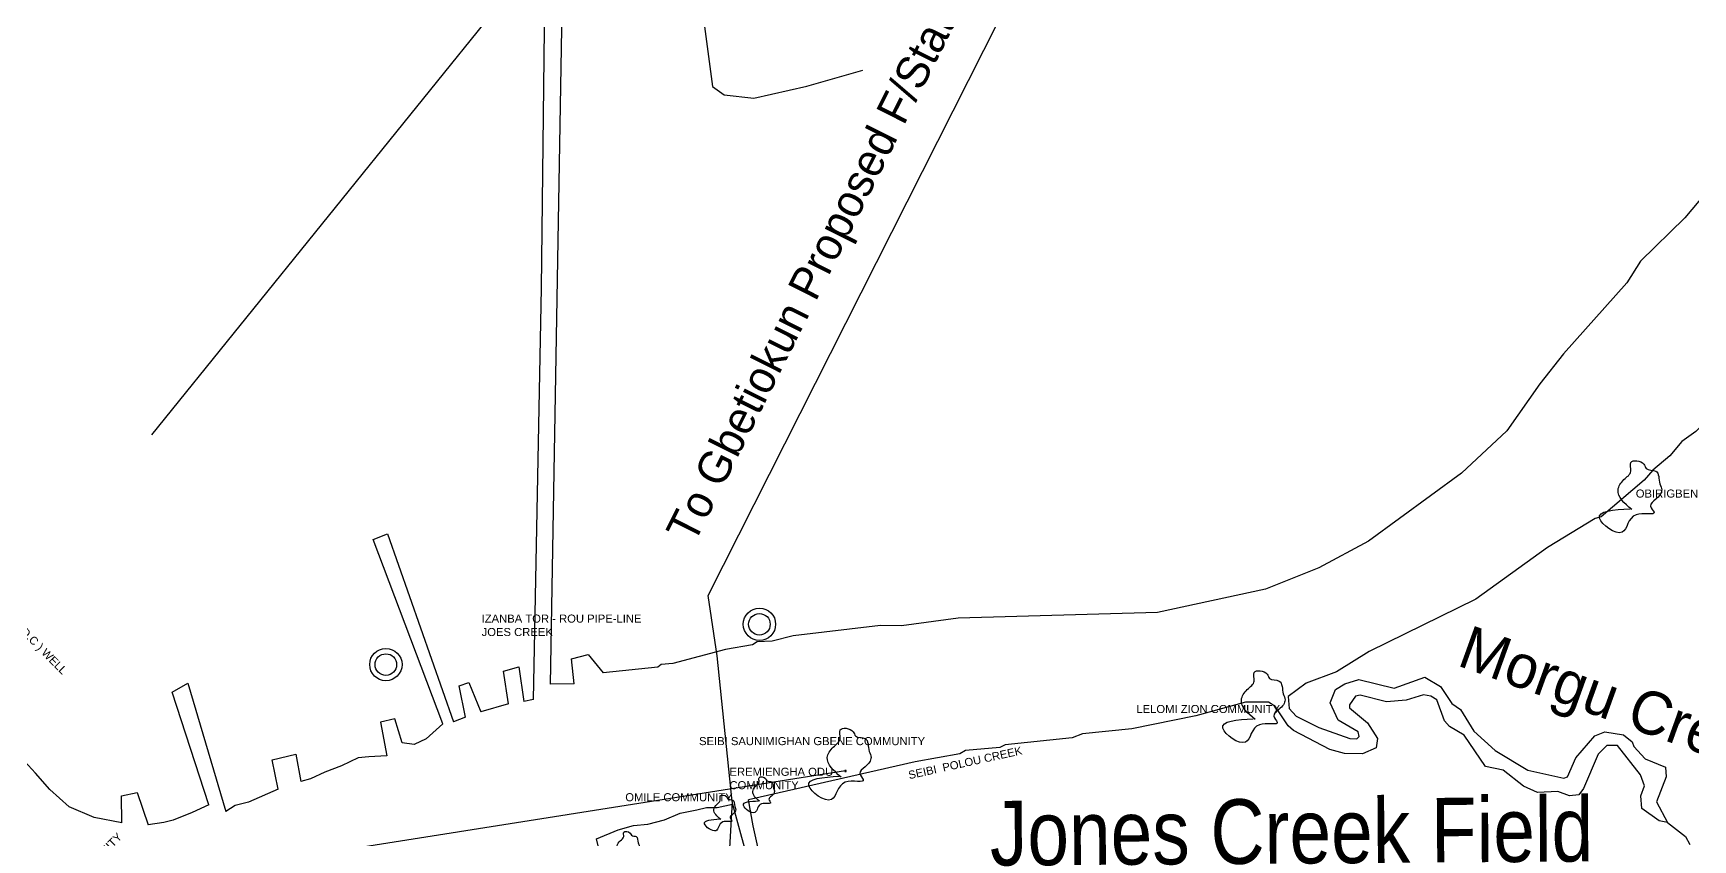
# Model space of a CAD drawing. Header units: metres. Extents: x 321186 to 621985, y 106829 to 204599.
# Drawn here: x 325524 to 333223, y 187379 to 191119 of the extents above; entities that cross this region are included whole.
import ezdxf
from ezdxf.enums import TextEntityAlignment as Align

# ---------------------------------------------------------------- set-up
doc = ezdxf.new("R2010")
doc.units = ezdxf.units.M
doc.header["$MEASUREMENT"] = 0
doc.header["$PDMODE"] = 64
doc.header["$PDSIZE"] = 5
doc.layers.get('0').update_dxf_attribs({"linetype": 'CONTINUOUS'})
for name, color, linetype in [('11', 7, 'CONTINUOUS'), ('17', 7, 'CONTINUOUS'), ('18', 7, 'CONTINUOUS'), ('62', 7, 'CONTINUOUS'), ('8', 7, 'CONTINUOUS'), ('RIG-LOC', 7, 'CONTINUOUS')]:
    doc.layers.add(name, color=color, linetype=linetype)
doc.styles.get("Standard").update_dxf_attribs({"font": 'txt', "height": 0.2})

# ---------------------------------------------------------------- blocks, each defined once
blk = doc.blocks.new('TOWNMR')
at = {"layer": '11', "color": 7, "linetype": 'Continuous'}
for radius in [75, 50]:
    blk.add_circle((0.8, 0.8), radius, dxfattribs=at)

msp = doc.modelspace()

# ---------------------------------------------------------------- linework, layer by layer
for points in [[(332939.1, 188910), (332875.5, 189001.2), (332903.3, 189048.8), (332935.1, 189088.5), (332935.1, 189128.2), (332994.8, 189120.3), (333006.7, 189100.4), (333050.4, 189088.5), (333070.3, 189029), (333078.3, 189001.2), (333050.4, 188957.6), (333026.6, 188925.9), (333042.5, 188898.1), (332959, 188886.2), (332894.5, 188805), (332789.7, 188869.7), (332931.2, 188914)], [(331191.8, 187936.4), (331128.2, 188027.7), (331156, 188075.3), (331187.8, 188115), (331187.8, 188154.6), (331247.4, 188146.7), (331259.4, 188126.9), (331303.1, 188115), (331323, 188055.5), (331330.9, 188027.7), (331303.1, 187984), (331279.2, 187952.3), (331295.1, 187924.5), (331211.7, 187912.6), (331147.2, 187831.5), (331042.4, 187896.2), (331183.8, 187940.4)], [(329271.2, 187669.8), (329207.6, 187761.1), (329235.4, 187808.7), (329267.2, 187848.4), (329267.2, 187888), (329326.9, 187880.1), (329338.8, 187860.3), (329382.5, 187848.4), (329402.4, 187788.8), (329410.4, 187761.1), (329382.5, 187717.4), (329358.7, 187685.7), (329374.6, 187657.9), (329291.1, 187646), (329226.6, 187564.9), (329121.8, 187629.6), (329263.3, 187673.8)], [(328893.1, 187557.6), (328861.3, 187603.3), (328875.2, 187627.1), (328891.1, 187646.9), (328891.1, 187666.7), (328920.9, 187662.8), (328926.9, 187652.9), (328948.7, 187646.9), (328958.7, 187617.1), (328962.6, 187603.3), (328948.7, 187581.4), (328936.8, 187565.6), (328944.7, 187551.7), (328903, 187545.7), (328870.8, 187505.2), (328818.4, 187537.5), (328889.1, 187559.6)], [(328712.9, 187473.5), (328681.1, 187519.1), (328695, 187542.9), (328710.9, 187562.8), (328710.9, 187582.6), (328740.7, 187578.6), (328746.7, 187568.7), (328768.6, 187562.8), (328778.5, 187533), (328782.5, 187519.1), (328768.6, 187497.3), (328756.6, 187481.4), (328764.6, 187467.5), (328722.8, 187461.6), (328690.6, 187421), (328638.2, 187453.4), (328708.9, 187475.5)], [(328265.2, 187304.7), (328233.4, 187350.3), (328247.3, 187374.1), (328263.2, 187393.9), (328263.2, 187413.8), (328293, 187409.8), (328299, 187399.9), (328320.9, 187393.9), (328330.8, 187364.2), (328334.8, 187350.3), (328320.9, 187328.5), (328308.9, 187312.6), (328316.9, 187298.7), (328275.1, 187292.8), (328242.9, 187252.2), (328190.5, 187284.5), (328261.2, 187306.7)]]:
    msp.add_spline(points, degree=3)
at = {"layer": '17', "color": 151, "linetype": 'Continuous'}
for p, q in [((328032.5, 188101.5), (327921.6, 188100.7)), ((328032.5, 188101.5), (327921.6, 188100.7)), ((327728, 188009), (327600.7, 187972.8)), ((327728, 188009), (327600.7, 187972.8)), ((327844.4, 188029.9), (327800.1, 188019.5)), ((327844.4, 188029.9), (327800.1, 188019.5)), ((327528.8, 187947), (327473.4, 187926.5)), ((327528.8, 187947), (327473.4, 187926.5))]:
    msp.add_line(p, q, dxfattribs=at)
for points in [[(334992.7, 191355.2), (334216.1, 190268), (333795.5, 189830.3), (333591.8, 189635.7), (333489.4, 189515.6), (333236.2, 189271.2), (333172.3, 189225.2), (333116.2, 189158.4), (333036.5, 189092.7), (332997.1, 189046.8), (332798, 188876.9), (332770.3, 188868.4), (332549, 188733.5), (332216.7, 188494.2), (331721.3, 188252.5), (331570, 188157.2), (331428.6, 188104.5), (331346.2, 188043.1)], [(334992.7, 191355.2), (334216.1, 190268), (333795.5, 189830.3), (333591.8, 189635.7), (333489.4, 189515.6), (333236.2, 189271.2), (333172.3, 189225.2), (333116.2, 189158.4), (333036.5, 189092.7), (332997.1, 189046.8), (332798, 188876.9), (332770.3, 188868.4), (332549, 188733.5), (332216.7, 188494.2), (331721.3, 188252.5), (331570, 188157.2), (331428.6, 188104.5), (331346.2, 188043.1)], [(333613.7, 190772.4), (333186.2, 190263.1), (332980.4, 190061.5), (332916.6, 189960.9), (332623.3, 189631.3), (332512.2, 189493.4), (332359.4, 189275.5), (332149.3, 189079.1), (331718.1, 188763.1), (331487.2, 188639.3), (331240, 188540.7), (330739.4, 188432), (329815.3, 188406.1), (329551.7, 188370.9), (329453.6, 188373), (329049.1, 188324.3), (328951, 188299.7), (328882, 188297.2), (328860.1, 188283.5), (328734.6, 188261.4), (328491, 188196.6), (328437.6, 188191.3), (328420.6, 188179.9), (328168.5, 188152.2)], [(333613.7, 190772.4), (333186.2, 190263.1), (332980.4, 190061.5), (332916.6, 189960.9), (332623.3, 189631.3), (332512.2, 189493.4), (332359.4, 189275.5), (332149.3, 189079.1), (331718.1, 188763.1), (331487.2, 188639.3), (331240, 188540.7), (330739.4, 188432), (329815.3, 188406.1), (329551.7, 188370.9), (329453.6, 188373), (329049.1, 188324.3), (328951, 188299.7), (328882, 188297.2), (328860.1, 188283.5), (328734.6, 188261.4), (328491, 188196.6), (328437.6, 188191.3), (328420.6, 188179.9), (328168.5, 188152.2)], [(325934.7, 187456.8), (325807.1, 187482.5), (325690.3, 187532.1), (325601, 187612.2), (325533.9, 187687.4), (325466.8, 187762.6), (325421.9, 187837.9), (325377.1, 187903.2), (325326.7, 187973.4), (325304.1, 188033.8), (325303.6, 188104.4), (325286.3, 188190.5)], [(325934.7, 187456.8), (325807.1, 187482.5), (325690.3, 187532.1), (325601, 187612.2), (325533.9, 187687.4), (325466.8, 187762.6), (325421.9, 187837.9), (325377.1, 187903.2), (325326.7, 187973.4), (325304.1, 188033.8), (325303.6, 188104.4), (325286.3, 188190.5)], [(331267, 188009.7), (331254.2, 188017.4), (331147.3, 188016.9), (330917.8, 187953.6), (330619.6, 187893.7), (330391.1, 187870.1), (330344, 187851), (330032.6, 187819), (330008.4, 187806.1), (329847.9, 187792.1), (329822.6, 187777.8), (329615.5, 187740.9), (328841.5, 187564.7)], [(331267, 188009.7), (331254.2, 188017.4), (331147.3, 188016.9), (330917.8, 187953.6), (330619.6, 187893.7), (330391.1, 187870.1), (330344, 187851), (330032.6, 187819), (330008.4, 187806.1), (329847.9, 187792.1), (329822.6, 187777.8), (329615.5, 187740.9), (328841.5, 187564.7)], [(327423.6, 187916.1), (327346.6, 187846.2), (327291.3, 187820.6), (327235.6, 187829)], [(327423.6, 187916.1), (327346.6, 187846.2), (327291.3, 187820.6), (327235.6, 187829)], [(327163.9, 187768), (327080.9, 187763.7), (327031, 187758.3), (326953.6, 187722.5), (326876.2, 187691.7), (326809.8, 187660.9), (326765.4, 187649.2)], [(327163.9, 187768), (327080.9, 187763.7), (327031, 187758.3), (326953.6, 187722.5), (326876.2, 187691.7), (326809.8, 187660.9), (326765.4, 187649.2)], [(326660.2, 187613.2), (326522.1, 187553), (326461.2, 187537.5), (326416.9, 187510.6)], [(326660.2, 187613.2), (326522.1, 187553), (326461.2, 187537.5), (326416.9, 187510.6)], [(328137.3, 187383.7), (328236.8, 187424.8), (328308.8, 187445.5), (328375.3, 187451), (328452.9, 187471.7), (328524.7, 187502.4), (328602.3, 187518.1), (328646.6, 187528.5), (328696.5, 187528.8), (328768.5, 187544.5)], [(328137.3, 187383.7), (328236.8, 187424.8), (328308.8, 187445.5), (328375.3, 187451), (328452.9, 187471.7), (328524.7, 187502.4), (328602.3, 187518.1), (328646.6, 187528.5), (328696.5, 187528.8), (328768.5, 187544.5)], [(326339, 187540.3), (326261.8, 187505.8), (326173.3, 187469.9), (326129, 187459.5), (326056.8, 187447.6)], [(326339, 187540.3), (326261.8, 187505.8), (326173.3, 187469.9), (326129, 187459.5), (326056.8, 187447.6)]]:
    msp.add_lwpolyline(points, dxfattribs=at)
at = {"layer": '18', "color": 143, "linetype": 'Continuous'}
for points in [[(327844.4, 188029.9), (327881, 189936.8), (327900.1, 191540), (327939.1, 193550.3)], [(327844.4, 188029.9), (327881, 189936.8), (327900.1, 191540), (327939.1, 193550.3)], [(328011.2, 193545.7), (327980, 191499.5), (327921.6, 188100.7)], [(328011.2, 193545.7), (327980, 191499.5), (327921.6, 188100.7)], [(328634, 191172.8), (328674.3, 190872.2), (328729.2, 190833.4), (328866.4, 190817.3), (329112.4, 190872.7), (329371.8, 190946.7)], [(328634, 191172.8), (328674.3, 190872.2), (328729.2, 190833.4), (328866.4, 190817.3), (329112.4, 190872.7), (329371.8, 190946.7)], [(327423.6, 187916.1), (327101.5, 188771.3), (327167.9, 188797), (327473.4, 187926.5)], [(327423.6, 187916.1), (327101.5, 188771.3), (327167.9, 188797), (327473.4, 187926.5)], [(328032.5, 188101.5), (328020.6, 188217.4), (328098.1, 188238.1), (328168.5, 188152.2)], [(328032.5, 188101.5), (328020.6, 188217.4), (328098.1, 188238.1), (328168.5, 188152.2)], [(327728, 188009), (327704.8, 188160.1), (327776.8, 188180.8), (327800.1, 188019.5)], [(327728, 188009), (327704.8, 188160.1), (327776.8, 188180.8), (327800.1, 188019.5)], [(326339, 187540.3), (326169, 188063.7), (326240.8, 188104.6), (326416.9, 187510.6)], [(326339, 187540.3), (326169, 188063.7), (326240.8, 188104.6), (326416.9, 187510.6)], [(327528.8, 187947), (327500, 188093.1), (327544.3, 188108.6), (327600.7, 187972.8)], [(327528.8, 187947), (327500, 188093.1), (327544.3, 188108.6), (327600.7, 187972.8)], [(331346.2, 188043.1), (331349.4, 187987.4), (331381.9, 187951.3), (331488, 187899.3), (331631.4, 187848.5), (331663.3, 187847.5), (331674.5, 187857.1), (331670.7, 187879), (331577.6, 187933.4), (331540.1, 188013.1), (331565.4, 188075.9), (331607.7, 188101.5), (331673.1, 188121.8), (331836.7, 188081.7), (331979.6, 188133.2), (332052.2, 188089.8), (332104.5, 188010.9), (332145.1, 187982.9), (332206.2, 187881.8), (332306.1, 187792.7), (332457.3, 187701), (332624.3, 187665.3), (332641.6, 187670.1), (332679.5, 187759), (332768.5, 187861.2), (332814.3, 187879.7), (332900.6, 187865.6), (332941.6, 187832.3), (332948.6, 187811.1), (333001.5, 187754.3), (333095.1, 187716.1), (333098.5, 187671.5), (333054.5, 187554.7), (333105.5, 187459.5), (333066.8, 187467.5), (332985.8, 187523.4), (332982, 187582.3), (332998.4, 187629), (332979.7, 187679.5), (332872.5, 187815.4), (332823.4, 187815.5), (332782.8, 187775.9), (332715.5, 187616.8), (332694, 187587.8), (332651.2, 187583.4), (332596.7, 187602), (332501.5, 187598.2), (332436.4, 187628.1), (332343.1, 187702.1), (332260.2, 187719), (332162.6, 187863.2), (332093.8, 187904), (332071, 187930.6), (332035.2, 188027.7), (332007.4, 188045.2), (331973.5, 188051.3), (331892.7, 188025.9), (331892.7, 188025.9), (331801.6, 188018.2), (331678.8, 188049.2), (331657.9, 188045.2), (331630.2, 188004.9), (331630.5, 187991.3), (331712.8, 187921.7), (331759.1, 187848.7), (331753.4, 187805), (331690.4, 187776.7), (331606.5, 187779.2), (331538.9, 187797.4), (331370.7, 187886), (331345.2, 187907.4), (331282.9, 188000.2), (331267, 188009.7)], [(331346.2, 188043.1), (331349.4, 187987.4), (331381.9, 187951.3), (331488, 187899.3), (331631.4, 187848.5), (331663.3, 187847.5), (331674.5, 187857.1), (331670.7, 187879), (331577.6, 187933.4), (331540.1, 188013.1), (331565.4, 188075.9), (331607.7, 188101.5), (331673.1, 188121.8), (331836.7, 188081.7), (331979.6, 188133.2), (332052.2, 188089.8), (332104.5, 188010.9), (332145.1, 187982.9), (332206.2, 187881.8), (332306.1, 187792.7), (332457.3, 187701), (332624.3, 187665.3), (332641.6, 187670.1), (332679.5, 187759), (332768.5, 187861.2), (332814.3, 187879.7), (332900.6, 187865.6), (332941.6, 187832.3), (332948.6, 187811.1), (333001.5, 187754.3), (333095.1, 187716.1), (333098.5, 187671.5), (333054.5, 187554.7), (333105.5, 187459.5), (333066.8, 187467.5), (332985.8, 187523.4), (332982, 187582.3), (332998.4, 187629), (332979.7, 187679.5), (332872.5, 187815.4), (332823.4, 187815.5), (332782.8, 187775.9), (332715.5, 187616.8), (332694, 187587.8), (332651.2, 187583.4), (332596.7, 187602), (332501.5, 187598.2), (332436.4, 187628.1), (332343.1, 187702.1), (332260.2, 187719), (332162.6, 187863.2), (332093.8, 187904), (332071, 187930.6), (332035.2, 188027.7), (332007.4, 188045.2), (331973.5, 188051.3), (331892.7, 188025.9), (331892.7, 188025.9), (331801.6, 188018.2), (331678.8, 188049.2), (331657.9, 188045.2), (331630.2, 188004.9), (331630.5, 187991.3), (331712.8, 187921.7), (331759.1, 187848.7), (331753.4, 187805), (331690.4, 187776.7), (331606.5, 187779.2), (331538.9, 187797.4), (331370.7, 187886), (331345.2, 187907.4), (331282.9, 188000.2), (331267, 188009.7)], [(327235.6, 187829), (327201.6, 187939.7), (327135.1, 187924.1), (327163.9, 187768)], [(327235.6, 187829), (327201.6, 187939.7), (327135.1, 187924.1), (327163.9, 187768)], [(326660.2, 187613.2), (326631.6, 187749.2), (326742.3, 187775.1), (326765.4, 187649.2)], [(326660.2, 187613.2), (326631.6, 187749.2), (326742.3, 187775.1), (326765.4, 187649.2)], [(325934.7, 187456.8), (325933.8, 187582.9), (326005.8, 187598.5), (326056.8, 187447.6)], [(325934.7, 187456.8), (325933.8, 187582.9), (326005.8, 187598.5), (326056.8, 187447.6)], [(328768.5, 187544.5), (328853.9, 187227.3), (328889, 186965.3), (328890.1, 186808.9), (328807.8, 186672.1), (328364.8, 186573.2), (328273.9, 186875.3), (328216.7, 187132.1), (328332.9, 187173.3), (328315.9, 187223.6), (328183, 187192.4), (328137.3, 187383.7)], [(328768.5, 187544.5), (328853.9, 187227.3), (328889, 186965.3), (328890.1, 186808.9), (328807.8, 186672.1), (328364.8, 186573.2), (328273.9, 186875.3), (328216.7, 187132.1), (328332.9, 187173.3), (328315.9, 187223.6), (328183, 187192.4), (328137.3, 187383.7)], [(329366.1, 185354.5), (328703.5, 185713.1), (328845, 186107.5), (329178.7, 185978.7), (329200.4, 186049.4), (328505.3, 186301.9), (328398.4, 186523), (328797.2, 186611.5), (328946.7, 186642.8), (328968.4, 186723.7), (329351.8, 186625.5), (329367.9, 186696.2), (328973.4, 186799.4), (328972.4, 186940.6), (328915, 187212.6), (328863.5, 187444.3), (328841.5, 187564.7)], [(329366.1, 185354.5), (328703.5, 185713.1), (328845, 186107.5), (329178.7, 185978.7), (329200.4, 186049.4), (328505.3, 186301.9), (328398.4, 186523), (328797.2, 186611.5), (328946.7, 186642.8), (328968.4, 186723.7), (329351.8, 186625.5), (329367.9, 186696.2), (328973.4, 186799.4), (328972.4, 186940.6), (328915, 187212.6), (328863.5, 187444.3), (328841.5, 187564.7)], [(333105.5, 187459.5), (333188.8, 187393.9), (333208.6, 187356.5)], [(333105.5, 187459.5), (333188.8, 187393.9), (333208.6, 187356.5)]]:
    msp.add_lwpolyline(points, dxfattribs=at)
at = {"layer": '8', "color": 1, "linetype": 'Continuous'}
for points in [[(328766.2, 187557), (328696, 188231.6), (328655.5, 188511), (330786, 192725.6), (330391, 193640.3)], [(328766.2, 187557), (328696, 188231.6), (328655.5, 188511), (330786, 192725.6), (330391, 193640.3)], [(328766.2, 187557), (328699.1, 186390.8), (330436.8, 185294.4), (331765.8, 184528.9), (333125.4, 183143.8), (333296.8, 182852.8), (333394, 182066.9), (333628.4, 180376), (333804.6, 179531), (334217.9, 178508.8), (334602.9, 177796.3), (334997.8, 177256.6), (335765.4, 176177.2), (336006.4, 175428), (336611.5, 173179.4), (336721.4, 172441.2), (336887.9, 170946.1), (336778.8, 169634.3), (336680.4, 169076.2)], [(328766.2, 187557), (328699.1, 186390.8), (330436.8, 185294.4), (331765.8, 184528.9), (333125.4, 183143.8), (333296.8, 182852.8), (333394, 182066.9), (333628.4, 180376), (333804.6, 179531), (334217.9, 178508.8), (334602.9, 177796.3), (334997.8, 177256.6), (335765.4, 176177.2), (336006.4, 175428), (336611.5, 173179.4), (336721.4, 172441.2), (336887.9, 170946.1), (336778.8, 169634.3), (336680.4, 169076.2)]]:
    msp.add_lwpolyline(points, dxfattribs=at)
at = {"layer": 'RIG-LOC', "color": 3}
for p, q in [((327914, 191535), (326072.2, 189257)), ((329292, 187698), (325699, 187132))]:
    msp.add_line(p, q, dxfattribs=at)
msp.add_point((329292, 187698), dxfattribs=at)

# ---------------------------------------------------------------- block references
at = {"layer": '11', "color": 7, "linetype": 'Continuous'}
for p in [(328891.9, 188377.3), (328891.9, 188377.3), (327159, 188190.4), (327159, 188190.4)]:
    msp.add_blockref('TOWNMR', p, dxfattribs=at)

# ---------------------------------------------------------------- texts
at = {"char_height": 37.325, "width": 5525.486, "attachment_point": 1}
for s, insert, rotation in [('{\\fArial|b0|i0|c0|p34;OBIRIGBENE  COMMUNITY}', (332958, 189002.9), 359.99255), ('{\\fArial|b0|i0|c0|p34;M.P.D.C  ( S.P.D.C ) WELL  }', (325239.4, 188619.6), 314.65531), ('{\\fArial|b0|i0|c0|p34;IZANBA TOR - ROU PIPE-LINE\\PJOES CREEK}', (327604, 188423.1), 359.99255), ('{\\fArial|b0|i0|c0|p34;LELOMI ZION COMMUNITY}', (330641.4, 188003.9), 359.99255), ('{\\fArial|b0|i0|c0|p34;SEIBI SAUNIMIGHAN GBENE COMMUNITY}', (328612.6, 187855.1), 359.99255), ('{\\fArial|b0|i0|c0|p34;SEIBI  POLOU CREEK}', (329579.8, 187696.1), 12.43343), ('{\\fArial|b0|i0|c0|p34;EREMIENGHA ODU \\PCOMMUNITY}', (328753.7, 187712.9), 359.99255), ('{\\fArial|b0|i0|c0|p34;OMILE COMMUNITY}', (328270.4, 187594.9), 359.99255), ('{\\fArial|b0|i0|c0|p34;OKRELEMENE COMMUNITY}', (325418, 186923.1), 44.80499)]:
    msp.add_mtext(s, dxfattribs=dict(at, insert=insert, rotation=rotation))
at = {"layer": '18', "color": 143, "linetype": 'Continuous'}
msp.add_text('Morgu Creek', height=199.747, rotation=340.14562, dxfattribs=at).set_placement((332874.6, 187997.5), align=Align.MIDDLE)
msp.add_text('Morgu Creek', height=199.747, rotation=340.14562, dxfattribs=at).set_placement((332874.6, 187997.5), align=Align.MIDDLE)
at = {"layer": '62', "color": 7, "linetype": 'Continuous', "width": 0.866666}
msp.add_text('Jones Creek Field', height=299.6, rotation=0.39722, dxfattribs=at).set_placement((331361, 187424.5), align=Align.MIDDLE)
msp.add_text('Jones Creek Field', height=299.6, rotation=0.39722, dxfattribs=at).set_placement((331361, 187424.5), align=Align.MIDDLE)
at = {"layer": '8', "color": 1, "linetype": 'Continuous'}
msp.add_text('To Gbetiokun Proposed F/Station', height=149.796, rotation=63.36024, dxfattribs=at).set_placement((329205, 190099.4), align=Align.MIDDLE)
msp.add_text('To Gbetiokun Proposed F/Station', height=149.796, rotation=63.36024, dxfattribs=at).set_placement((329205, 190099.4), align=Align.MIDDLE)

doc.saveas('drawing.dxf')
